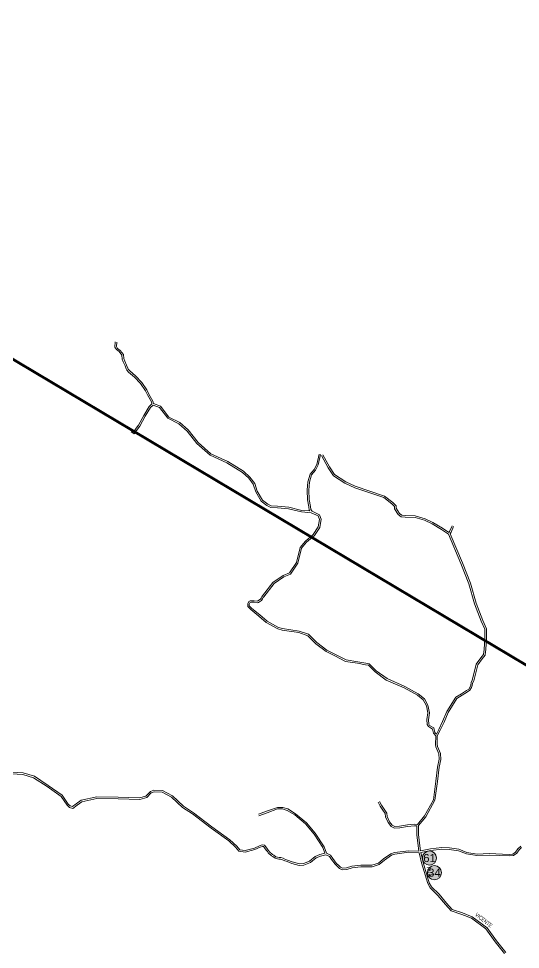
# Model space of a CAD drawing. Header units: millimetres. Extents: x 617885 to 663705, y 7172943 to 7234736.
# Drawn here: x 657622 to 659497, y 7188643 to 7192121 of the extents above; entities that cross this region are included whole.
import ezdxf
from ezdxf.enums import TextEntityAlignment as Align

# ---------------------------------------------------------------- set-up
doc = ezdxf.new("R2010")
doc.units = ezdxf.units.MM
for name, color, linetype in [('BAIRROS', 12, 'Continuous'), ('Equipamentos Públicos', 171, 'Continuous'), ('Escolas Municipais', 21, 'Continuous')]:
    doc.layers.add(name, color=color, linetype=linetype)
doc.layers.add('TOP_VIAS 10.000', color=7, linetype='Continuous', lineweight=9)
doc.layers.add('VIAS', color=7, linetype='Continuous', lineweight=5)
doc.styles.add('LDUP', font='LDUP.SHX')
doc.styles.get("Standard").update_dxf_attribs({"font": 'arial.ttf'})

msp = doc.modelspace()

# ---------------------------------------------------------------- hatches: boundary and pattern name
at = {"layer": 'Equipamentos Públicos', "true_color": 0xb3b3ff}
h = msp.add_hatch(color=151, dxfattribs=at)
edge = h.paths.add_edge_path()
edge.add_arc((659157.5, 7188984), 26.4, 0, 360)
at = {"layer": 'Escolas Municipais'}
h = msp.add_hatch(color=21, dxfattribs=at)
edge = h.paths.add_edge_path()
edge.add_arc((659175.9, 7188929.2), 26.4, 0, 360)

# ---------------------------------------------------------------- linework, layer by layer
at = {"layer": 'BAIRROS', "lineweight": 40, "ltscale": 0.3, "const_width": 10}
msp.add_lwpolyline([(655478.8, 7192112.9), (659403.7, 7189773.7), (662693, 7187813.2)], dxfattribs=at)
at = {"layer": 'Equipamentos Públicos', "color": 7, "lineweight": 5}
msp.add_circle((659157.5, 7188984), 26.4, dxfattribs=at)
at = {"layer": 'Escolas Municipais', "color": 7, "lineweight": 5}
msp.add_circle((659175.9, 7188929.2), 26.4, dxfattribs=at)
at = {"layer": 'VIAS', "color": 253}
for points in [[(657982.8, 7190912.9), (657981.6, 7190893.9), (657987.5, 7190884.8), (657997.7, 7190876.8), (658007.7, 7190863.7), (658009, 7190849.1), (658013, 7190839.1), (658020.1, 7190823.8), (658024.5, 7190812.3), (658026.6, 7190807.4), (658032.9, 7190800.5), (658055.2, 7190781.3), (658077.9, 7190757.4), (658096.2, 7190730.3), (658103.8, 7190715.1), (658118.1, 7190688.8), (658120.5, 7190681.1), (658109.7, 7190671.3), (658089.9, 7190638.4), (658070.5, 7190601.7), (658061.9, 7190591), (658053.9, 7190579.3), (658052.6, 7190577.5), (658045.5, 7190581.7)], [(658744.8, 7190493.1), (658736.1, 7190455.4), (658726, 7190436.5), (658711.7, 7190418.5), (658703, 7190390.4), (658700.6, 7190359.2), (658701.3, 7190322.8), (658706.3, 7190296.4), (658708.1, 7190283.9), (658710.2, 7190281.2), (658680.5, 7190283.2), (658632, 7190295.1), (658589.9, 7190299.4), (658565.7, 7190300.3), (658552.9, 7190306.7), (658533.2, 7190321.4), (658514, 7190355.6), (658504.6, 7190383.9), (658486.3, 7190407.4), (658462.9, 7190429.9), (658403.4, 7190466.3), (658340.6, 7190495.1), (658292.5, 7190537.2), (658255.9, 7190584), (658224.7, 7190611.7), (658183, 7190632.3), (658152.2, 7190672.5), (658126.4, 7190682.5), (658123.7, 7190691.1), (658109.1, 7190717.9), (658101.4, 7190733.3), (658082.6, 7190761.1), (658059.4, 7190785.7), (658037.1, 7190804.8), (658031.8, 7190810.7), (658030.1, 7190814.6), (658025.6, 7190826.1), (658018.6, 7190841.5), (658014.9, 7190850.6), (658013.5, 7190866), (658002, 7190881.1), (657992, 7190888.9), (657987.7, 7190895.5), (657988.8, 7190912.5)], [(658491.7, 7189945.7), (658502.3, 7189945.7), (658513.4, 7189944.5), (658515.6, 7189944.9), (658525.4, 7189951.3), (658528.7, 7189955.7), (658530.6, 7189960), (658533.3, 7189964.2), (658572.5, 7190013.9), (658610.2, 7190039.9), (658634, 7190049.9), (658660, 7190088.3), (658674.1, 7190144.7), (658694.1, 7190168.8), (658723.4, 7190192.9), (658742, 7190221.4), (658746.8, 7190249.3), (658741.2, 7190262.8), (658715.9, 7190274.8), (658679.6, 7190277.3), (658630.9, 7190289.2), (658589.5, 7190293.4), (658564.2, 7190294.3), (658549.8, 7190301.5), (658528.6, 7190317.4), (658508.5, 7190353.1), (658499.2, 7190381), (658481.8, 7190403.4), (658459.2, 7190425.2), (658400.6, 7190461), (658337.3, 7190490), (658288.1, 7190533.1), (658251.5, 7190579.9), (658221.3, 7190606.7), (658179.1, 7190627.6), (658148.5, 7190667.5), (658124.6, 7190676.7), (658114.4, 7190667.5), (658095.1, 7190635.4), (658075.5, 7190598.4), (658066.7, 7190587.4), (658054.4, 7190569.6), (658042.5, 7190576.5)], [(658066.7, 7190587.4), (658054.4, 7190569.6)], [(658750.6, 7190491.8), (658741.8, 7190453.3), (658731, 7190433.2), (658717.1, 7190415.6), (658708.9, 7190389.3), (658706.6, 7190359), (658707.3, 7190323.4), (658712.3, 7190297.4), (658713.8, 7190286.3), (658718.6, 7190280.2), (658745.9, 7190267.2), (658753, 7190250), (658747.7, 7190219.2), (658727.9, 7190188.9), (658698.4, 7190164.5), (658679.6, 7190141.9), (658665.6, 7190085.9), (658638, 7190045.1), (658613.1, 7190034.6), (658576.7, 7190009.5), (658538.2, 7189960.6), (658535.9, 7189957.2), (658533.9, 7189952.6), (658529.6, 7189946.8), (658517.9, 7189939.3), (658513.7, 7189938.4), (658501.9, 7189939.7)], [(659115.6, 7189598), (659138.7, 7189578.9), (659151.8, 7189554.9), (659157.9, 7189526.3), (659153.9, 7189500.9), (659154.5, 7189484.8), (659157.7, 7189479.5), (659173.3, 7189470), (659178.1, 7189453.6), (659183.2, 7189447), (659192.6, 7189464.5), (659206.6, 7189494.2), (659222.4, 7189531.1), (659255.8, 7189585.3), (659276.8, 7189597.3), (659296.3, 7189610.6), (659304.4, 7189615.7), (659309.4, 7189624.3), (659311.5, 7189630), (659313.1, 7189639.5), (659317.1, 7189648.3), (659322.5, 7189667.6), (659332.2, 7189708.5), (659349.1, 7189731.7), (659359.5, 7189744.5), (659361, 7189756.1), (659361.8, 7189762.3), (659364.9, 7189808.4), (659364.9, 7189838.9), (659351, 7189869), (659326.3, 7189934.1), (659304.6, 7190009), (659275.1, 7190084.7), (659228.7, 7190194.3), (659202.5, 7190211.9), (659167, 7190232.7), (659139.4, 7190246.2), (659103.4, 7190256.7), (659066.9, 7190257.7), (659052, 7190259.4), (659040.8, 7190267.7), (659027, 7190289.6), (659027.3, 7190297.9), (659016.4, 7190307.6), (658986.5, 7190331.3), (658878.2, 7190367.8), (658841.5, 7190385), (658798.7, 7190412.8), (658778.9, 7190442.9), (658753.9, 7190488.5)], [(659242.3, 7190226.1), (659232.9, 7190204.5), (659230.2, 7190200.5), (659205.7, 7190217), (659169.9, 7190238), (659141.6, 7190251.8), (659104.3, 7190262.7), (659067.3, 7190263.7), (659054.3, 7190265.2), (659045.3, 7190271.9), (659033, 7190291.3), (659033.5, 7190300.5), (659020.3, 7190312.2), (658989.4, 7190336.7), (658880.4, 7190373.4), (658844.4, 7190390.3), (658803, 7190417.1), (658784.1, 7190446), (658759.1, 7190491.4)], [(659247.8, 7190223.7), (659238.2, 7190201.6), (659234.5, 7190196), (659280.7, 7190087), (659310.3, 7190010.9), (659332, 7189936), (659356.5, 7189871.3), (659370.9, 7189840.2), (659370.9, 7189808.1), (659367.7, 7189761.7), (659367, 7189755.4), (659365.3, 7189742), (659353.8, 7189728.1), (659337.7, 7189705.9), (659328.3, 7189666.1), (659322.8, 7189646.2), (659318.9, 7189637.8), (659317.3, 7189628.5), (659314.8, 7189621.7), (659308.8, 7189611.4), (659299.6, 7189605.6), (659280, 7189592.2), (659260.1, 7189580.8), (659227.7, 7189528.4), (659212.1, 7189491.7), (659197.9, 7189461.8), (659186.7, 7189440.7), (659186.2, 7189409.4), (659187.6, 7189401.2), (659198.9, 7189374.5), (659200.3, 7189352.7), (659193.3, 7189323.1), (659187.7, 7189270.2), (659177.9, 7189199.9), (659144, 7189137.8), (659116.6, 7189105.7), (659116.6, 7189071.5), (659120.9, 7189030.2), (659124.2, 7189010.3), (659161.1, 7189017.9), (659203.6, 7189022.9), (659232.1, 7189022.2), (659267, 7189016.5), (659297.2, 7189005.2), (659335.2, 7188999), (659380.7, 7189001.1), (659455.1, 7188997.6), (659469.5, 7188998.9), (659479.6, 7189005.9), (659487.5, 7189018.3), (659498.7, 7189028.2)], [(658478.1, 7189924.3), (658478.1, 7189934.5), (658482.1, 7189942.4), (658487.2, 7189945), (658491.7, 7189945.7)], [(658971.1, 7189195.8), (658978.8, 7189181.5), (658988.7, 7189166.1), (658998, 7189152.2), (658999.1, 7189139.7), (659008.7, 7189119.4), (659018.1, 7189107), (659027.8, 7189102.1), (659045.9, 7189103.4), (659074.9, 7189108.1), (659100.8, 7189110.3), (659112.2, 7189109.9), (659139, 7189141.2), (659172.1, 7189201.8), (659181.8, 7189271), (659187.4, 7189324.1), (659194.3, 7189353.2), (659193, 7189373.1), (659181.8, 7189399.5), (659180.2, 7189408.9), (659180.7, 7189440.4), (659172.6, 7189450.9), (659168.2, 7189466.1), (659153.4, 7189475.1), (659148.6, 7189483), (659147.9, 7189501.3), (659151.8, 7189526.1), (659146.1, 7189552.8), (659134, 7189575), (659112.2, 7189593), (659062.9, 7189620), (658996.2, 7189649.2), (658954.2, 7189679.4), (658929.8, 7189704.6), (658918.2, 7189706.2), (658889.1, 7189712), (658843.8, 7189718.7), (658804.1, 7189739.4), (658770.8, 7189755.6), (658733, 7189784.5), (658702.5, 7189814.9), (658669, 7189826.4), (658607.4, 7189835.9), (658591.2, 7189840.2), (658547.4, 7189864.1), (658519.2, 7189888.4), (658489.9, 7189912.6), (658478.1, 7189924.3)], [(658486.6, 7189937.9), (658484.1, 7189933.1), (658484.1, 7189926.8), (658494, 7189917), (658523.1, 7189893), (658550.8, 7189869), (658593.4, 7189845.9), (658608.6, 7189841.8), (658670.4, 7189832.2), (658705.8, 7189820.2), (658737, 7189789), (658774, 7189760.7), (658806.8, 7189744.7), (658845.7, 7189724.5), (658890.2, 7189717.9), (658919.2, 7189712.1), (658932.6, 7189710.3), (658958.1, 7189684), (658999.2, 7189654.4), (659065.6, 7189625.4), (659115.6, 7189598)], [(658489.1, 7189939.2), (658486.6, 7189937.9)], [(658501.9, 7189939.7), (658492.2, 7189939.7), (658489.1, 7189939.2)], [(658520, 7189141.9), (658550.4, 7189153.1), (658590, 7189167.4), (658608.3, 7189167.4), (658625.5, 7189162.1), (658653.8, 7189144.9), (658694.2, 7189111.3), (658726, 7189072.8), (658758.9, 7189023.7), (658766.5, 7189001.6), (658748, 7188997.2), (658730.9, 7188990), (658709.4, 7188972), (658687, 7188963.6), (658671.6, 7188962), (658644.7, 7188969.6), (658627.5, 7188976.5), (658619, 7188979), (658610.4, 7188983.3), (658602, 7188986.1), (658595.7, 7188986.1), (658583.7, 7188988.5), (658575.6, 7188994.2), (658570.6, 7188997.5), (658559.8, 7189007.5), (658556.4, 7189012.6), (658552.1, 7189016.9), (658546.2, 7189025.3), (658541.1, 7189032.4), (658532.2, 7189033.5), (658521.9, 7189029.8), (658503.1, 7189021.2), (658468.6, 7189012), (658448.7, 7189015.2), (658437.3, 7189028.2), (658412, 7189052.6), (658344.6, 7189100.9), (658275.6, 7189153.5), (658238.2, 7189178.1), (658196.6, 7189216), (658160.2, 7189236.7), (658127.6, 7189237.5), (658114.6, 7189233), (658097.4, 7189215.1), (658074.4, 7189209.3), (657994.6, 7189211.3), (657914.2, 7189212.8), (657856.1, 7189200), (657836.8, 7189186.4), (657823.1, 7189176.3), (657814.9, 7189178.8), (657807.6, 7189185.2), (657785.2, 7189218.8), (657732.1, 7189255.7), (657680.8, 7189289.4), (657638.6, 7189302.4), (657574.3, 7189305.6)], [(657574.5, 7189299.6), (657637.6, 7189296.4), (657678.2, 7189283.9), (657728.8, 7189250.8), (657780.8, 7189214.5), (657803, 7189181.2), (657811.9, 7189173.4), (657824.2, 7189169.7), (657840.3, 7189181.5), (657858.6, 7189194.4), (657914.8, 7189206.8), (657994.5, 7189205.3), (658075.1, 7189203.3), (658100.6, 7189209.7), (658118, 7189227.8), (658128.5, 7189231.5), (658158.6, 7189230.7), (658193, 7189211.1), (658234.5, 7189173.4), (658272.2, 7189148.6), (658341.1, 7189096.1), (658408.2, 7189048), (658432.9, 7189024.1), (658445.6, 7189009.6), (658468.9, 7189005.9), (658505.1, 7189015.6), (658524.2, 7189024.2), (658532.9, 7189027.4), (658537.7, 7189026.8), (658541.3, 7189021.8), (658547.5, 7189013), (658551.7, 7189008.7), (658555.2, 7189003.5), (658566.9, 7188992.8), (658572.2, 7188989.2), (658581.3, 7188982.9), (658595.1, 7188980.1), (658601, 7188980.1), (658608.1, 7188977.7), (658616.8, 7188973.4), (658625.5, 7188970.8), (658642.8, 7188963.9), (658671, 7188955.9), (658688.4, 7188957.8), (658712.5, 7188966.7), (658734.1, 7188984.8), (658749.8, 7188991.4), (658770.1, 7188996.3), (658783.6, 7188990.1), (658791.4, 7188979.1), (658804.7, 7188960.9), (658816.5, 7188949.8), (658821, 7188944.6), (658831.3, 7188939.8), (658848.2, 7188941.3), (658869, 7188947.5), (658901, 7188951.6), (658942.7, 7188951.6), (658969.9, 7188959.5), (658989.9, 7188975.7), (659015.5, 7188994.5), (659027.8, 7188998.6), (659080.3, 7189005.4), (659119.3, 7189003.8), (659127.9, 7188965.8), (659151.1, 7188888.5), (659160.2, 7188872.4), (659189.2, 7188844.3), (659217.1, 7188810.7), (659238.9, 7188787), (659279, 7188773.4), (659314.2, 7188759.1), (659368.3, 7188719.2), (659403, 7188671.1), (659437.6, 7188626.9)], [(658965.8, 7189192.9), (658973.6, 7189178.4), (658983.7, 7189162.8), (658992.1, 7189150.1), (658993.2, 7189138.1), (659003.6, 7189116.3), (659014.2, 7189102.2), (659026.6, 7189096), (659046.6, 7189097.4), (659075.7, 7189102.2), (659101, 7189104.3), (659110.6, 7189103.9), (659110.6, 7189071.2), (659114.9, 7189029.4), (659118.2, 7189009.9), (659080, 7189011.4), (659026.5, 7189004.4), (659012.7, 7188999.9), (658986.2, 7188980.4), (658967, 7188964.9), (658941.8, 7188957.6), (658900.6, 7188957.6), (658867.8, 7188953.4), (658847.1, 7188947.2), (658832.3, 7188945.9), (658824.7, 7188949.5), (658820.9, 7188953.9), (658809.2, 7188964.9), (658796.3, 7188982.6), (658787.5, 7188994.9), (658772.9, 7189001.7), (658764.3, 7189026.4), (658730.8, 7189076.4), (658698.5, 7189115.6), (658657.3, 7189149.8), (658628, 7189167.6), (658609.2, 7189173.4), (658589, 7189173.4), (658548.4, 7189158.8), (658517.9, 7189147.6)], [(659442.5, 7188630.4), (659407.8, 7188674.7), (659372.7, 7188723.5), (659317.1, 7188764.4), (659281.1, 7188779), (659242.2, 7188792.2), (659221.6, 7188814.7), (659193.7, 7188848.4), (659165, 7188876.1), (659156.7, 7188890.8), (659133.7, 7188967.4), (659125.3, 7189004.4), (659162.1, 7189012), (659203.9, 7189016.9), (659231.5, 7189016.2), (659265.5, 7189010.6), (659295.7, 7188999.4), (659334.9, 7188993), (659380.7, 7188995.1), (659455.2, 7188991.6), (659471.6, 7188993.1), (659484, 7189001.6), (659492.1, 7189014.4), (659501.9, 7189023)]]:
    msp.add_lwpolyline(points, dxfattribs=at)

# ---------------------------------------------------------------- texts
at = {"layer": 'Equipamentos Públicos', "color": 7}
msp.add_text('61', height=30, dxfattribs=at).set_placement((659157.5, 7188984), align=Align.MIDDLE_CENTER)
at = {"layer": 'Escolas Municipais', "color": 7}
msp.add_text('34', height=30, dxfattribs=at).set_placement((659175.9, 7188929.2), align=Align.MIDDLE_CENTER)
at = {"layer": 'TOP_VIAS 10.000', "color": 251, "style": 'LDUP', "width": 0.69}
for s, rotation, p in [('RUA', 285.7436, (659146.2, 7188949)), ('VICENTE', 322.1632, (659326.2, 7188769.2))]:
    msp.add_text(s, height=15, rotation=rotation, dxfattribs=at).set_placement(p)

doc.saveas('drawing.dxf')
